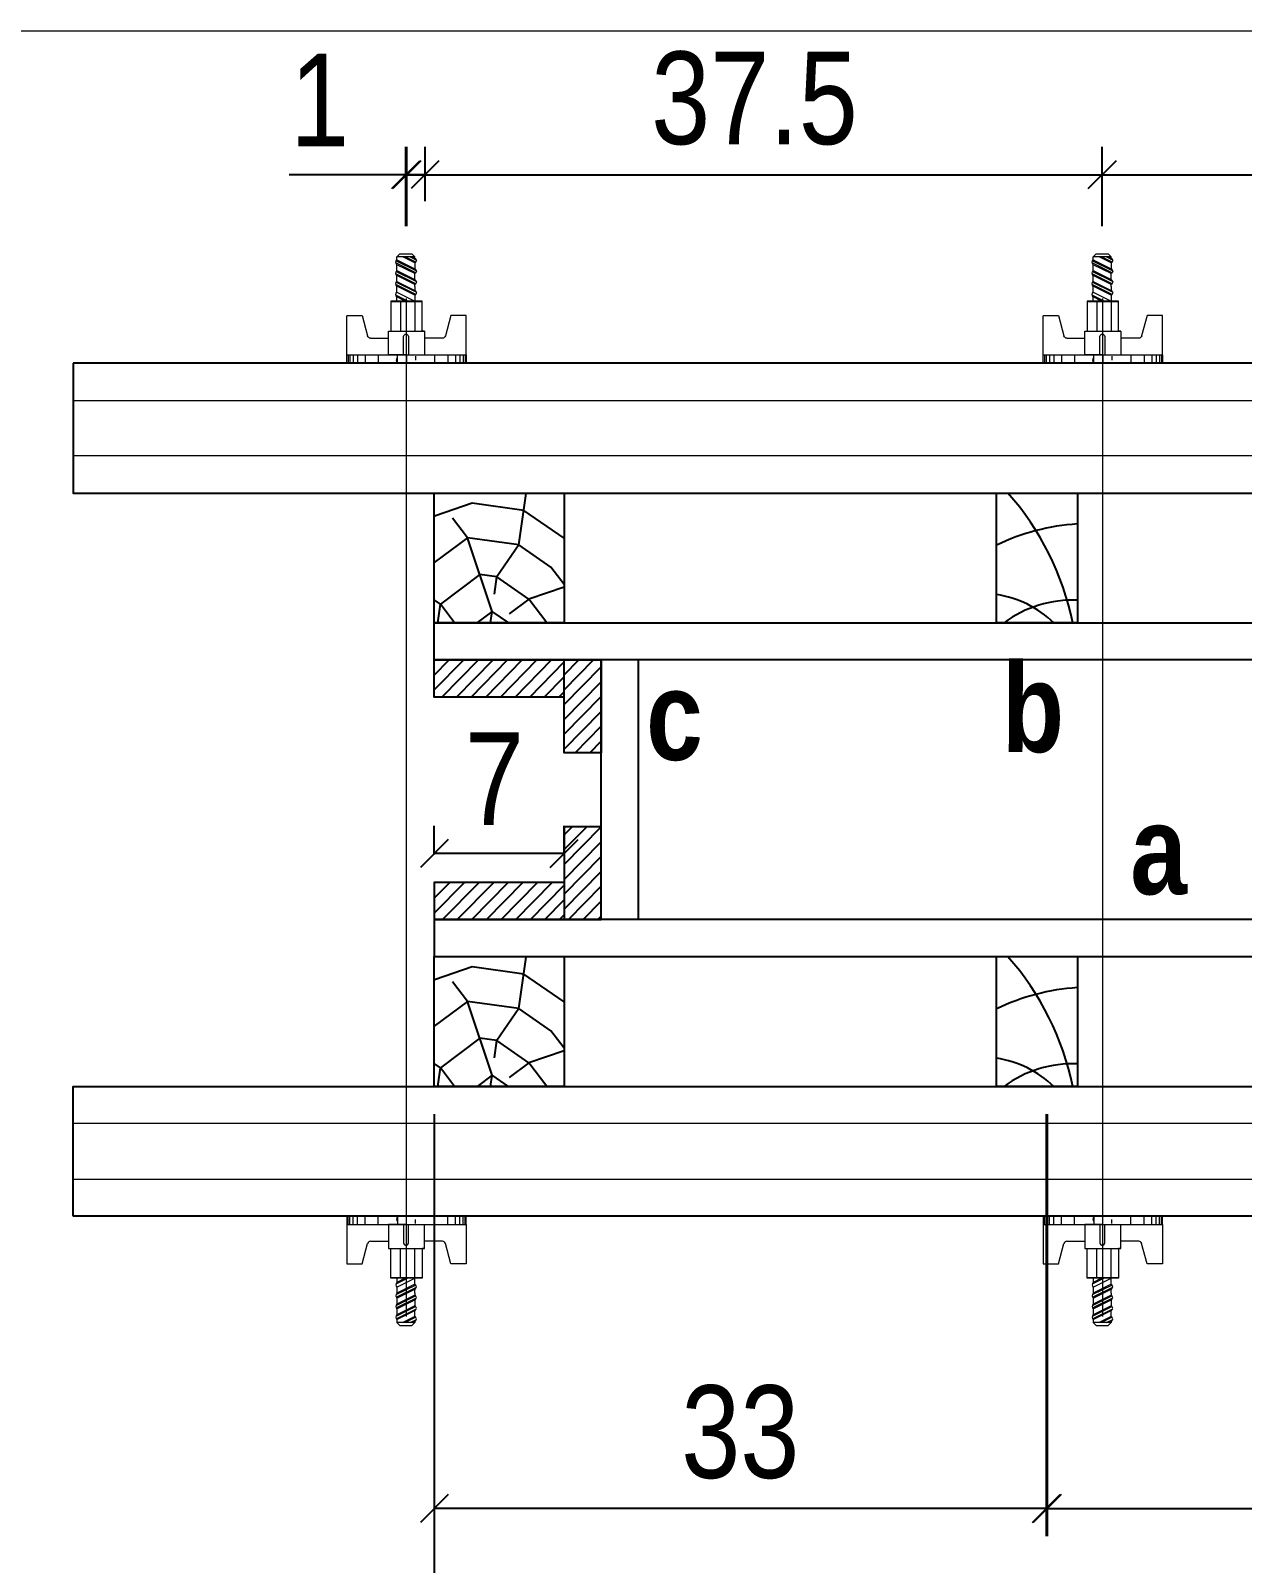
# Model space of a CAD drawing. Extents: x 2296 to 12463, y 760 to 16806.
# Drawn here: x 4627.5 to 4758.2, y 13911.7 to 14077.1 of the extents above; entities that cross this region are included whole.
import ezdxf

# ---------------------------------------------------------------- set-up
doc = ezdxf.new("R2010")
doc.units = 0
for name, color, linetype in [('1-2 PONTALETE', 7, 'Continuous'), ('COTA', 241, 'Continuous'), ('GRAVATA', 2, 'Continuous'), ('NOMENCLATURA', 7, 'Continuous'), ('Painéis', 200, 'Continuous'), ('PONTALETE', 7, 'Continuous'), ('SARRAFO', 251, 'Continuous')]:
    doc.layers.add(name, color=color, linetype=linetype)
doc.layers.add('CARIMBO', color=255, linetype='Continuous', lineweight=9)
doc.layers.add('Hachura', color=251, linetype='Continuous', lineweight=9)
doc.styles.add('COTA TECNICA 2X', font='techl___.ttf', dxfattribs={"height": 10})
doc.styles.add('ROMANC', font='techb___.ttf', dxfattribs={"height": 2.5})
doc.dimstyles.new('SECAO PILAR', dxfattribs={"dimtxt": 10, "dimasz": 3, "dimexe": 3, "dimexo": 3, "dimgap": 3, "dimtad": 1, "dimdec": 1, "dimlfac": 0.5, "dimzin": 12, "dimdsep": 46, "dimtxsty": 'COTA TECNICA 2X', "dimblk1": 'OBLIQUE', "dimblk2": 'OBLIQUE', "dimsah": 1, "dimcen": 0.9, "dimclrd": 256, "dimclre": 256, "dimclrt": 256, "dimadec": 1, "dimazin": 3, "dimtfac": 1, "dimtdec": 1, "dimtmove": 0, "dimatfit": 3, "dimfxl": 1, "dimtolj": 1, "dimtzin": 12, "dimarcsym": 0})
pattern_1 = [(45.5, (-92170.5329, -19680.3702), (-0.802406755, 0.788522922), [])]

# ---------------------------------------------------------------- blocks, each defined once
blk = doc.blocks.new('_Oblique')
at = {"color": 0, "linetype": 'ByBlock', "lineweight": -2}
blk.add_line((-0.5, -0.5), (0.5, 0.5), dxfattribs=at)
blk = doc.blocks.new('*D1577')
at = {"layer": 'COTA', "lineweight": -2, "transparency": 16777216}
for p, q in [((4671.04, 13960.16), (4671.04, 13882.87)), ((4803.07, 13960.16), (4803.07, 13882.87)), ((4671.04, 13885.87), (4803.07, 13885.87))]:
    blk.add_line(p, q, dxfattribs=at)
at = {"layer": 'Defpoints', "color": 0, "transparency": 16777216}
for p in [(4671.04, 13963.16), (4803.07, 13963.16), (4803.07, 13885.87)]:
    blk.add_point(p, dxfattribs=at)
at = {"layer": 'COTA', "lineweight": -2, "transparency": 16777216, "xscale": 3, "yscale": 3, "zscale": 3, "rotation": 180}
blk.add_blockref('_Oblique', (4671.04, 13885.87), dxfattribs=at)
at = {"layer": 'COTA', "lineweight": -2, "transparency": 16777216, "xscale": 3, "yscale": 3, "zscale": 3}
blk.add_blockref('_Oblique', (4803.07, 13885.87), dxfattribs=at)
at = {"layer": 'COTA', "transparency": 16777216, "insert": (4737.06, 13893.97), "char_height": 10, "attachment_point": 5, "style": 'COTA TECNICA 2X'}
blk.add_mtext('\\A1;66 - PAINEL', dxfattribs=at)
blk = doc.blocks.new('*D1578')
at = {"layer": 'COTA', "lineweight": -2, "transparency": 16777216}
for p, q in [((4667.97, 14055.98), (4667.97, 14064.53)), ((4670.04, 14058.69), (4670.04, 14064.53)), ((4667.97, 14061.53), (4655.38, 14061.53)), ((4670.04, 14061.53), (4667.97, 14061.53)), ((4670.04, 14061.53), (4673.04, 14061.53))]:
    blk.add_line(p, q, dxfattribs=at)
at = {"layer": 'Defpoints', "color": 0, "transparency": 16777216}
for p in [(4667.97, 14061.53), (4670.04, 14055.69), (4667.97, 14052.98)]:
    blk.add_point(p, dxfattribs=at)
at = {"layer": 'COTA', "lineweight": -2, "transparency": 16777216, "xscale": 3, "yscale": 3, "zscale": 3}
blk.add_blockref('_Oblique', (4667.97, 14061.53), dxfattribs=at)
at = {"layer": 'COTA', "lineweight": -2, "transparency": 16777216, "xscale": 3, "yscale": 3, "zscale": 3, "rotation": 180}
blk.add_blockref('_Oblique', (4670.04, 14061.53), dxfattribs=at)
at = {"layer": 'COTA', "transparency": 16777216, "insert": (4658.68, 14069.59), "char_height": 10, "attachment_point": 5, "style": 'COTA TECNICA 2X'}
blk.add_mtext('\\A1;1', dxfattribs=at)
blk = doc.blocks.new('C')
at = {"layer": 'Hachura', "color": 0}
for p, q in [((0.461, 3.155), (-0.003, 3.155)), ((0.461, 3.05), (-0.003, 3.05)), ((0.461, 2.881), (-0.003, 2.881)), ((0.461, 2.65), (-0.003, 2.65)), ((0, 3.224), (0, -3.224)), ((0.451, 3.224), (0, 3.224)), ((0, 2.747), (0, -1.16)), ((0.451, -3.225), (0.451, 3.224)), ((0.451, 3.224), (2.58, 3.224)), ((2.58, 3.224), (2.58, 2.385)), ((0.461, 2.228), (-0.003, 2.228)), ((1.354, 1.939), (1.354, 0.965)), ((2.58, 2.385), (1.475, 2.094)), ((0.461, 1.512), (0, 1.512)), ((1.741, 0.966), (0.451, 0.966)), ((1.741, -0.968), (1.741, 0.966)), ((1.741, 0.966), (1.741, 0.838)), ((1.741, 0.966), (1.741, 0.838)), ((1.741, 0.838), (3.354, 0.838)), ((3.32, 0.838), (3.32, -0.839)), ((3.354, 0.838), (3.354, -0.839)), ((0.388, 0.487), (0.172, 0.487)), ((1.451, 0.101), (0.451, 0.101)), ((3.354, 0.451), (1.741, 0.451)), ((3.676, 0.451), (3.354, 0.451)), ((3.837, -0.517), (3.354, 0.451)), ((3.354, 0.064), (3.67, -0.57)), ((3.676, 0.451), (4.16, -0.517)), ((3.716, 0.5), (4.251, -0.57)), ((4.371, -0.553), (3.83, 0.53)), ((4.151, 0.451), (3.934, 0.451)), ((4.418, -0.517), (3.934, 0.451)), ((4.151, 0.451), (4.256, 0.451)), ((4.256, 0.451), (4.74, -0.517)), ((4.296, 0.5), (4.831, -0.57)), ((4.952, -0.553), (4.41, 0.53)), ((4.514, 0.451), (4.837, 0.451)), ((4.998, -0.517), (4.514, 0.451)), ((4.837, 0.451), (5.321, -0.517)), ((4.876, 0.5), (5.412, -0.57)), ((5.532, -0.553), (4.991, 0.53)), ((5.579, -0.517), (5.095, 0.451)), ((5.417, 0.451), (5.095, 0.451)), ((5.579, -0.517), (5.095, 0.451)), ((5.417, 0.451), (5.74, -0.194)), ((5.457, 0.5), (5.74, -0.065)), ((5.74, 0.193), (5.571, 0.53)), ((5.74, 0.322), (5.675, 0.451)), ((5.675, 0.451), (5.74, 0.451)), ((5.739, 0.45), (5.9, 0.288)), ((5.739, 0.45), (5.739, -0.518)), ((5.9, -0.356), (5.9, 0.288)), ((0.451, -0.004), (0, -0.004)), ((0.075, -0.481), (0.292, -0.481)), ((0.292, -0.481), (0.397, -0.481)), ((0.451, -0.001), (0.451, -0.968)), ((0.451, -0.157), (1.451, -0.157)), ((0.451, -0.646), (0.451, -0.323)), ((0.451, -3.225), (0.451, -0.646)), ((3.354, -0.323), (1.741, -0.323)), ((3.354, -0.065), (3.579, -0.517)), ((3.354, -0.517), (3.579, -0.517)), ((3.837, -0.517), (4.16, -0.517)), ((4.418, -0.517), (4.74, -0.517)), ((4.634, -0.517), (4.74, -0.517)), ((4.998, -0.517), (5.321, -0.517)), ((5.579, -0.517), (5.74, -0.517)), ((5.739, -0.518), (5.9, -0.356)), ((5.739, -0.518), (5.739, -0.518)), ((0.461, -1.521), (-0.003, -1.521)), ((0.451, -0.968), (1.741, -0.968)), ((1.354, -1.94), (1.354, -0.968)), ((3.354, -0.839), (1.741, -0.839)), ((0.461, -2.228), (-0.003, -2.228)), ((2.58, -2.387), (1.475, -2.096)), ((2.58, -3.225), (2.58, -2.387)), ((0.461, -2.65), (-0.003, -2.65)), ((0.461, -2.881), (-0.003, -2.881)), ((0.461, -3.05), (-0.003, -3.05)), ((0.461, -3.155), (-0.003, -3.155)), ((0, -3.224), (2.568, -3.224))]:
    blk.add_line(p, q, dxfattribs=at)
for centre, radius, start, end in [((1.516, 1.939), 0.161, 104.74356, 180), ((1.445, -0.028), 0.129, 272.69497, 87.30503), ((3.805, 0.389), 0.143, 25.56881, 154.43119), ((4.385, 0.389), 0.143, 25.56881, 154.43119), ((4.966, 0.389), 0.143, 25.56881, 154.43119), ((5.546, 0.389), 0.143, 25.56881, 154.43119), ((0.166, -0.366), 0.174, 221.74404, 317.85924), ((3.708, -0.4), 0.174, 222.14076, 318.25596), ((4.289, -0.4), 0.174, 222.14076, 318.25596), ((4.869, -0.4), 0.174, 222.14076, 318.25596), ((5.45, -0.4), 0.174, 222.14076, 318.25596), ((5.61, -0.401), 0.174, 317.85924, 318.25596), ((1.516, -1.94), 0.161, 180, 255.25644)]:
    blk.add_arc(centre, radius, start, end, dxfattribs=at)
blk = doc.blocks.new('*D1580')
at = {"layer": 'COTA', "lineweight": -2, "transparency": 16777216}
for p, q in [((4671.04, 13960.16), (4671.04, 13914.62)), ((4737.06, 13960.16), (4737.06, 13914.62)), ((4737.06, 13917.62), (4671.04, 13917.62))]:
    blk.add_line(p, q, dxfattribs=at)
at = {"layer": 'Defpoints', "color": 0, "transparency": 16777216}
for p in [(4671.04, 13963.16), (4737.06, 13963.16), (4671.04, 13917.62)]:
    blk.add_point(p, dxfattribs=at)
at = {"layer": 'COTA', "lineweight": -2, "transparency": 16777216, "xscale": 3, "yscale": 3, "zscale": 3, "rotation": 180}
blk.add_blockref('_Oblique', (4671.04, 13917.62), dxfattribs=at)
at = {"layer": 'COTA', "lineweight": -2, "transparency": 16777216, "xscale": 3, "yscale": 3, "zscale": 3}
blk.add_blockref('_Oblique', (4737.06, 13917.62), dxfattribs=at)
at = {"layer": 'COTA', "transparency": 16777216, "insert": (4704.05, 13925.84), "char_height": 10, "attachment_point": 5, "style": 'COTA TECNICA 2X'}
blk.add_mtext('\\A1;33', dxfattribs=at)
blk = doc.blocks.new('*D1591')
at = {"layer": 'COTA', "lineweight": -2, "transparency": 16777216}
for p, q in [((4668.07, 14055.98), (4668.07, 14064.53)), ((4743.09, 14055.98), (4743.09, 14064.53)), ((4668.07, 14061.53), (4743.09, 14061.53))]:
    blk.add_line(p, q, dxfattribs=at)
at = {"layer": 'Defpoints', "color": 0, "transparency": 16777216}
for p in [(4743.09, 14061.53), (4668.07, 14052.98), (4743.09, 14052.98)]:
    blk.add_point(p, dxfattribs=at)
at = {"layer": 'COTA', "lineweight": -2, "transparency": 16777216, "xscale": 3, "yscale": 3, "zscale": 3, "rotation": 180}
blk.add_blockref('_Oblique', (4668.07, 14061.53), dxfattribs=at)
at = {"layer": 'COTA', "lineweight": -2, "transparency": 16777216, "xscale": 3, "yscale": 3, "zscale": 3}
blk.add_blockref('_Oblique', (4743.09, 14061.53), dxfattribs=at)
at = {"layer": 'COTA', "transparency": 16777216, "insert": (4705.58, 14069.75), "char_height": 10, "attachment_point": 5, "style": 'COTA TECNICA 2X'}
blk.add_mtext('\\A1;37.5', dxfattribs=at)
blk = doc.blocks.new('*D1592')
at = {"layer": 'COTA', "lineweight": -2, "transparency": 16777216}
for p, q in [((4743.09, 14055.98), (4743.09, 14064.53)), ((4806.07, 14055.84), (4806.07, 14064.53)), ((4743.09, 14061.53), (4806.07, 14061.53))]:
    blk.add_line(p, q, dxfattribs=at)
at = {"layer": 'Defpoints', "color": 0, "transparency": 16777216}
for p in [(4806.07, 14061.53), (4743.09, 14052.98), (4806.07, 14052.84)]:
    blk.add_point(p, dxfattribs=at)
at = {"layer": 'COTA', "lineweight": -2, "transparency": 16777216, "xscale": 3, "yscale": 3, "zscale": 3, "rotation": 180}
blk.add_blockref('_Oblique', (4743.09, 14061.53), dxfattribs=at)
at = {"layer": 'COTA', "lineweight": -2, "transparency": 16777216, "xscale": 3, "yscale": 3, "zscale": 3}
blk.add_blockref('_Oblique', (4806.07, 14061.53), dxfattribs=at)
at = {"layer": 'COTA', "transparency": 16777216, "insert": (4774.58, 14069.75), "char_height": 10, "attachment_point": 5, "style": 'COTA TECNICA 2X'}
blk.add_mtext('\\A1;31.5', dxfattribs=at)
blk = doc.blocks.new('*D1581')
at = {"layer": 'COTA', "lineweight": -2, "transparency": 16777216}
for p, q in [((4737.16, 13960.16), (4737.16, 13914.62)), ((4803.07, 13960.16), (4803.07, 13914.62)), ((4737.16, 13917.62), (4803.07, 13917.62))]:
    blk.add_line(p, q, dxfattribs=at)
at = {"layer": 'Defpoints', "color": 0, "transparency": 16777216}
for p in [(4737.16, 13963.16), (4803.07, 13963.16), (4803.07, 13917.62)]:
    blk.add_point(p, dxfattribs=at)
at = {"layer": 'COTA', "lineweight": -2, "transparency": 16777216, "xscale": 3, "yscale": 3, "zscale": 3, "rotation": 180}
blk.add_blockref('_Oblique', (4737.16, 13917.62), dxfattribs=at)
at = {"layer": 'COTA', "lineweight": -2, "transparency": 16777216, "xscale": 3, "yscale": 3, "zscale": 3}
blk.add_blockref('_Oblique', (4803.07, 13917.62), dxfattribs=at)
at = {"layer": 'COTA', "transparency": 16777216, "insert": (4770.11, 13925.84), "char_height": 10, "attachment_point": 5, "style": 'COTA TECNICA 2X'}
blk.add_mtext('\\A1;33', dxfattribs=at)
blk = doc.blocks.new('*D1583')
at = {"layer": 'COTA', "lineweight": -2, "transparency": 16777216}
for p, q in [((4671.04, 13988.17), (4671.04, 13991.29)), ((4685.05, 13988.17), (4685.05, 13991.29)), ((4685.05, 13988.29), (4671.04, 13988.29))]:
    blk.add_line(p, q, dxfattribs=at)
at = {"layer": 'Defpoints', "color": 0, "transparency": 16777216}
for p in [(4671.04, 13988.29), (4671.04, 13985.17), (4685.05, 13985.17)]:
    blk.add_point(p, dxfattribs=at)
at = {"layer": 'COTA', "lineweight": -2, "transparency": 16777216, "xscale": 3, "yscale": 3, "zscale": 3, "rotation": 180}
blk.add_blockref('_Oblique', (4671.04, 13988.29), dxfattribs=at)
at = {"layer": 'COTA', "lineweight": -2, "transparency": 16777216, "xscale": 3, "yscale": 3, "zscale": 3}
blk.add_blockref('_Oblique', (4685.05, 13988.29), dxfattribs=at)
at = {"layer": 'COTA', "transparency": 16777216, "insert": (4677.54, 13996.36), "char_height": 10, "attachment_point": 5, "style": 'COTA TECNICA 2X'}
blk.add_mtext('\\A1;7', dxfattribs=at)

msp = doc.modelspace()

# ---------------------------------------------------------------- hatches: boundary and pattern name
at = {"layer": 'PONTALETE'}
h = msp.add_hatch(dxfattribs=at)
h.set_pattern_fill('TRONCO', color=1, scale=37.5, angle=82, style=0, pattern_type=2)
h.set_pattern_definition([(82, (-6963.44, 15375.83), (-31.91606, 42.35404), [11.25, -26.25]), (82, (-6965.295, 15376.09), (-31.91606, 42.35404), [11.25, -26.25]), (82, (-6968.748, 15378.47), (-31.91606, 42.35404), [7.5, -30]), (82, (-6972.2, 15380.847), (-31.91606, 42.35404), [5.625, -31.875]), (82, (-6975.914, 15381.37), (-31.91606, 42.35404), [3.75, -33.75]), (82, (-6980.93, 15372.607), (-31.91606, 42.35404), [1.875, -9.375, 1.875, -24.375]), (82, (-6982.006, 15378.44), (-31.91606, 42.35404), [1.875, -15, 5.625, -15]), (82, (-6982.82, 15386.126), (-31.91606, 42.35404), [1.875, -1.875, 1.875, -31.875]), (82, (-6984.936, 15384.53), (-31.91606, 42.35404), [1.875, -35.625]), (82, (-6988.91, 15383.196), (-31.91606, 42.35404), [5.625, -31.875]), (82, (-6992.624, 15383.717), (-31.91606, 42.35404), [7.5, -30]), (82, (-6996.6, 15382.383), (-31.91606, 42.35404), [9.375, -11.25, 1.875, -15]), (172, (-6976.405, 15364.397), (-42.35404, -31.91606), [1.875, -3.75, 9.375, -22.5]), (172, (-6979.858, 15366.776), (-42.35404, -31.91606), [1.875, -1.875, 5.625, -28.125]), (172, (-6994.45, 15370.72), (-42.35404, -31.91606), [3.75, -33.75]), (172, (-6979.336, 15370.49), (-42.35404, -31.91606), [7.5, -11.25, 1.875, -16.875]), (172, (-6999.5, 15375.217), (-42.35404, -31.91606), [1.875, -35.625]), (172, (-6980.67, 15374.464), (-42.35404, -31.91606), [5.625, -31.875]), (172, (-6982.006, 15378.44), (-42.35404, -31.91606), [3.75, -33.75]), (172, (-6981.484, 15382.15), (-42.35404, -31.91606), [1.875, -5.625, 5.625, -24.375]), (172, (-6983.08, 15384.27), (-42.35404, -31.91606), [1.875, -35.625]), (172, (-6975.39, 15385.082), (-42.35404, -31.91606), [5.25, -32.25]), (172, (-6967.704, 15385.895), (-42.35404, -31.91606), [3.75, -33.75]), (172, (-6982.036, 15391.696), (-42.35404, -31.91606), [1.875, -35.625]), (172, (-6979.657, 15395.15), (-42.35404, -31.91606), [5.625, -31.875]), (172, (-6979.135, 15398.863), (-42.35404, -31.91606), [5.625, -31.875]), (127, (-6965.064, 15391.205), (-37.13505, 5.21899), [2.651625, -2.651625, 2.651625, -45.078134]), (127, (-6975.392, 15385.082), (-37.13505, 5.21899), [5.30325, -47.72976]), (127, (-6996.047, 15372.838), (-37.13505, 5.21899), [5.30325, -47.72976]), (127, (-6985.72, 15378.96), (-37.13505, 5.21899), [5.30325, -47.72976]), (127, (-6978.03, 15379.773), (-37.13505, 5.21899), [5.30325, -47.72976]), (127, (-6969.039, 15389.87), (-37.13505, 5.21899), [5.30325, -47.72976]), (127, (-6971.417, 15386.417), (-37.13505, 5.21899), [7.95495, -45.07806]), (127, (-6989.694, 15377.625), (-37.13505, 5.21899), [2.65162, -50.38138]), (127, (-6993.668, 15376.29), (-37.13505, 5.21899), [2.65162, -50.38138]), (127, (-6991.58, 15391.144), (-37.13505, 5.21899), [2.65162, -50.38138]), (127, (-6975.1, 15373.68), (-37.13505, 5.21899), [2.65162, -50.38138]), (127, (-6985.227, 15395.932), (-37.13505, 5.21899), [2.65162, -50.38138]), (127, (-6983.34, 15382.413), (-37.13505, 5.21899), [2.65162, -50.38138]), (127, (-6986.532, 15386.648), (-37.13505, 5.21899), [2.65162, -50.38138]), (217, (-6979.366, 15383.748), (-5.21899, -37.13505), [2.651625, -2.651625, 7.95495, -39.77481]), (217, (-6978.583, 15389.318), (-5.21899, -37.13505), [2.65162, -50.38138]), (217, (-6965.586, 15387.49), (-5.21899, -37.13505), [2.65162, -50.38138]), (217, (-6975.914, 15381.37), (-5.21899, -37.13505), [2.65162, -50.38138]), (217, (-6982.558, 15387.983), (-5.21899, -37.13505), [2.65162, -50.38138]), (217, (-6974.58, 15377.394), (-5.21899, -37.13505), [2.65162, -50.38138]), (217, (-6972.49, 15392.249), (-5.21899, -37.13505), [2.65162, -50.38138]), (217, (-6965.004, 15364.688), (-5.21899, -37.13505), [2.65162, -50.38138]), (217, (-6966.6, 15366.806), (-5.21899, -37.13505), [5.30325, -47.72976]), (217, (-6968.196, 15368.924), (-5.21899, -37.13505), [5.30325, -47.72976]), (217, (-6967.674, 15372.637), (-5.21899, -37.13505), [5.30325, -47.72976]), (217, (-6971.126, 15375.016), (-5.21899, -37.13505), [5.30325, -47.72976]), (217, (-6983.893, 15391.957), (-5.21899, -37.13505), [5.30325, -47.72976]), (217, (-6964.28, 15396.775), (-5.21899, -37.13505), [5.30325, -47.72976]), (217, (-6993.728, 15402.807), (-5.21899, -37.13505), [5.30325, -47.72976]), (217, (-6990.015, 15402.285), (-5.21899, -37.13505), [5.30325, -47.72976]), (217, (-6988.68, 15398.31), (-5.21899, -37.13505), [5.30325, -47.72976]), (217, (-6992.333, 15372.316), (-5.21899, -37.13505), [7.95495, -45.07806]), (217, (-6985.227, 15395.932), (-5.21899, -37.13505), [7.95495, -45.07806]), (108.56505, (-6999.238, 15377.073), (5.218991, 37.135053), [4.1925, -79.66005]), (108.56505, (-6980.671, 15374.464), (5.218991, 37.135053), [4.1925, -79.66005]), (108.56505, (-6991.29, 15379.743), (5.218991, 37.135053), [4.1925, -79.66005]), (108.56505, (-6963.73, 15387.23), (5.218991, 37.135053), [4.1925, -79.66005]), (108.56505, (-6967.704, 15385.895), (5.218991, 37.135053), [4.1925, -79.66005]), (108.56505, (-6976.696, 15375.799), (5.218991, 37.135053), [4.1925, -79.66005]), (108.56505, (-6995.264, 15378.408), (5.218991, 37.135053), [4.1925, -79.66005]), (108.56505, (-6982.558, 15387.983), (5.218991, 37.135053), [8.385, -75.46755]), (145.43495, (-6988.128, 15388.766), (-37.135053, 5.218991), [4.1925, -79.66005]), (145.43495, (-6976.205, 15392.77), (-37.135053, 5.218991), [4.1925, -79.66005]), (145.43495, (-6986.241, 15375.247), (-37.135053, 5.218991), [4.1925, -79.66005]), (145.43495, (-6989.142, 15368.08), (-37.135053, 5.218991), [4.1925, -79.66005]), (145.43495, (-6978.583, 15389.318), (-37.135053, 5.218991), [4.1925, -79.66005]), (145.43495, (-6979.105, 15385.604), (-37.135053, 5.218991), [4.1925, -79.66005]), (145.43495, (-6986.763, 15371.533), (-37.135053, 5.218991), [8.385, -75.46755]), (145.43495, (-6969.852, 15397.558), (-37.135053, 5.218991), [8.385, -75.46755]), (145.43495, (-6972.23, 15394.105), (-37.135053, 5.218991), [8.385, -75.46755]), (198.56505, (-6970.835, 15363.614), (-37.135053, 5.218991), [4.1925, -79.66005]), (198.56505, (-6991.26, 15366.485), (-37.135053, 5.218991), [4.1925, -79.66005]), (198.56505, (-6964.221, 15370.259), (-37.135053, 5.218991), [4.1925, -79.66005]), (198.56505, (-6998.165, 15371.242), (-37.135053, 5.218991), [4.1925, -79.66005]), (198.56505, (-6975.362, 15371.824), (-37.135053, 5.218991), [4.1925, -79.66005]), (198.56505, (-6978.031, 15379.773), (-37.135053, 5.218991), [4.1925, -79.66005]), (198.56505, (-6984.936, 15384.53), (-37.135053, 5.218991), [4.1925, -79.66005]), (198.56505, (-6972.431, 15365.732), (-37.135057, 5.219004), [4.1925, -79.66005]), (198.56505, (-6976.696, 15375.799), (-37.135053, 5.218991), [4.1925, -79.66005]), (198.56505, (-6971.417, 15386.417), (-37.135053, 5.218991), [4.1925, -79.66005]), (198.56505, (-6974.609, 15390.653), (-37.135053, 5.218991), [4.1925, -79.66005]), (198.56505, (-6984.706, 15399.645), (-37.135053, 5.218991), [4.1925, -79.66005]), (198.56505, (-6999.76, 15373.36), (-37.135053, 5.218991), [4.1925, -79.66005]), (198.56505, (-6998.686, 15367.529), (-37.135053, 5.218991), [8.385, -75.46755]), (198.56505, (-6971.909, 15369.446), (-37.135053, 5.218991), [8.385, -75.46755]), (235.43495, (-6967.122, 15363.092), (-5.218991, -37.135053), [4.1925, -79.66005]), (235.43495, (-6960.829, 15394.396), (-5.218991, -37.135053), [4.1925, -79.66005]), (235.43495, (-6979.657, 15395.149), (-5.218991, -37.135053), [4.1925, -79.66005]), (235.43495, (-6968.748, 15378.468), (-5.218991, -37.135053), [4.1925, -79.66005]), (235.43495, (-6965.295, 15376.09), (-5.218991, -37.135053), [4.1925, -79.66005]), (235.43495, (-6972.2, 15380.847), (-5.218991, -37.135053), [4.1925, -79.66005]), (235.43495, (-6992.915, 15395.119), (-5.218991, -37.135053), [4.1925, -79.66005]), (235.43495, (-6994.25, 15399.093), (-5.218991, -37.135053), [8.385, -75.46755])])
h.paths.add_polyline_path([(4671.04, 14013.18), (4685.04, 14013.18), (4685.04, 14027.18), (4671.04, 14027.18)])
h = msp.add_hatch(dxfattribs=at)
h.set_pattern_fill('TRONCO', color=1, scale=37.5, angle=82, style=0, pattern_type=2)
h.set_pattern_definition([(82, (-6963.44, 15325.8), (-31.91606, 42.35404), [11.25, -26.25]), (82, (-6965.295, 15326.06), (-31.91606, 42.35404), [11.25, -26.25]), (82, (-6968.748, 15328.44), (-31.91606, 42.35404), [7.5, -30]), (82, (-6972.2, 15330.82), (-31.91606, 42.35404), [5.625, -31.875]), (82, (-6975.914, 15331.34), (-31.91606, 42.35404), [3.75, -33.75]), (82, (-6980.93, 15322.58), (-31.91606, 42.35404), [1.875, -9.375, 1.875, -24.375]), (82, (-6982.006, 15328.41), (-31.91606, 42.35404), [1.875, -15, 5.625, -15]), (82, (-6982.82, 15336.098), (-31.91606, 42.35404), [1.875, -1.875, 1.875, -31.875]), (82, (-6984.936, 15334.502), (-31.91606, 42.35404), [1.875, -35.625]), (82, (-6988.91, 15333.167), (-31.91606, 42.35404), [5.625, -31.875]), (82, (-6992.624, 15333.69), (-31.91606, 42.35404), [7.5, -30]), (82, (-6996.6, 15332.354), (-31.91606, 42.35404), [9.375, -11.25, 1.875, -15]), (172, (-6976.405, 15314.37), (-42.35404, -31.91606), [1.875, -3.75, 9.375, -22.5]), (172, (-6979.858, 15316.748), (-42.35404, -31.91606), [1.875, -1.875, 5.625, -28.125]), (172, (-6994.45, 15320.692), (-42.35404, -31.91606), [3.75, -33.75]), (172, (-6979.336, 15320.46), (-42.35404, -31.91606), [7.5, -11.25, 1.875, -16.875]), (172, (-6999.5, 15325.19), (-42.35404, -31.91606), [1.875, -35.625]), (172, (-6980.67, 15324.436), (-42.35404, -31.91606), [5.625, -31.875]), (172, (-6982.006, 15328.41), (-42.35404, -31.91606), [3.75, -33.75]), (172, (-6981.484, 15332.124), (-42.35404, -31.91606), [1.875, -5.625, 5.625, -24.375]), (172, (-6983.08, 15334.24), (-42.35404, -31.91606), [1.875, -35.625]), (172, (-6975.39, 15335.054), (-42.35404, -31.91606), [5.25, -32.25]), (172, (-6967.704, 15335.867), (-42.35404, -31.91606), [3.75, -33.75]), (172, (-6982.036, 15341.67), (-42.35404, -31.91606), [1.875, -35.625]), (172, (-6979.657, 15345.12), (-42.35404, -31.91606), [5.625, -31.875]), (172, (-6979.135, 15348.834), (-42.35404, -31.91606), [5.625, -31.875]), (127, (-6965.064, 15341.177), (-37.13505, 5.21899), [2.651625, -2.651625, 2.651625, -45.078134]), (127, (-6975.392, 15335.054), (-37.13505, 5.21899), [5.30325, -47.72976]), (127, (-6996.047, 15322.81), (-37.13505, 5.21899), [5.30325, -47.72976]), (127, (-6985.72, 15328.932), (-37.13505, 5.21899), [5.30325, -47.72976]), (127, (-6978.03, 15329.745), (-37.13505, 5.21899), [5.30325, -47.72976]), (127, (-6969.039, 15339.842), (-37.13505, 5.21899), [5.30325, -47.72976]), (127, (-6971.417, 15336.39), (-37.13505, 5.21899), [7.95495, -45.07806]), (127, (-6989.694, 15327.597), (-37.13505, 5.21899), [2.65162, -50.38138]), (127, (-6993.668, 15326.262), (-37.13505, 5.21899), [2.65162, -50.38138]), (127, (-6991.58, 15341.116), (-37.13505, 5.21899), [2.65162, -50.38138]), (127, (-6975.1, 15323.653), (-37.13505, 5.21899), [2.65162, -50.38138]), (127, (-6985.227, 15345.904), (-37.13505, 5.21899), [2.65162, -50.38138]), (127, (-6983.34, 15332.385), (-37.13505, 5.21899), [2.65162, -50.38138]), (127, (-6986.532, 15336.62), (-37.13505, 5.21899), [2.65162, -50.38138]), (217, (-6979.366, 15333.72), (-5.21899, -37.13505), [2.651625, -2.651625, 7.95495, -39.77481]), (217, (-6978.583, 15339.29), (-5.21899, -37.13505), [2.65162, -50.38138]), (217, (-6965.586, 15337.463), (-5.21899, -37.13505), [2.65162, -50.38138]), (217, (-6975.914, 15331.34), (-5.21899, -37.13505), [2.65162, -50.38138]), (217, (-6982.558, 15337.955), (-5.21899, -37.13505), [2.65162, -50.38138]), (217, (-6974.58, 15327.366), (-5.21899, -37.13505), [2.65162, -50.38138]), (217, (-6972.49, 15342.22), (-5.21899, -37.13505), [2.65162, -50.38138]), (217, (-6965.004, 15314.66), (-5.21899, -37.13505), [2.65162, -50.38138]), (217, (-6966.6, 15316.778), (-5.21899, -37.13505), [5.30325, -47.72976]), (217, (-6968.196, 15318.896), (-5.21899, -37.13505), [5.30325, -47.72976]), (217, (-6967.674, 15322.61), (-5.21899, -37.13505), [5.30325, -47.72976]), (217, (-6971.126, 15324.988), (-5.21899, -37.13505), [5.30325, -47.72976]), (217, (-6983.893, 15341.93), (-5.21899, -37.13505), [5.30325, -47.72976]), (217, (-6964.28, 15346.747), (-5.21899, -37.13505), [5.30325, -47.72976]), (217, (-6993.728, 15352.78), (-5.21899, -37.13505), [5.30325, -47.72976]), (217, (-6990.015, 15352.257), (-5.21899, -37.13505), [5.30325, -47.72976]), (217, (-6988.68, 15348.282), (-5.21899, -37.13505), [5.30325, -47.72976]), (217, (-6992.333, 15322.288), (-5.21899, -37.13505), [7.95495, -45.07806]), (217, (-6985.227, 15345.904), (-5.21899, -37.13505), [7.95495, -45.07806]), (108.56505, (-6999.238, 15327.045), (5.218991, 37.135053), [4.1925, -79.66005]), (108.56505, (-6980.671, 15324.436), (5.218991, 37.135053), [4.1925, -79.66005]), (108.56505, (-6991.29, 15329.715), (5.218991, 37.135053), [4.1925, -79.66005]), (108.56505, (-6963.73, 15337.202), (5.218991, 37.135053), [4.1925, -79.66005]), (108.56505, (-6967.704, 15335.867), (5.218991, 37.135053), [4.1925, -79.66005]), (108.56505, (-6976.696, 15325.77), (5.218991, 37.135053), [4.1925, -79.66005]), (108.56505, (-6995.264, 15328.38), (5.218991, 37.135053), [4.1925, -79.66005]), (108.56505, (-6982.558, 15337.955), (5.218991, 37.135053), [8.385, -75.46755]), (145.43495, (-6988.128, 15338.738), (-37.135053, 5.218991), [4.1925, -79.66005]), (145.43495, (-6976.205, 15342.742), (-37.135053, 5.218991), [4.1925, -79.66005]), (145.43495, (-6986.241, 15325.219), (-37.135053, 5.218991), [4.1925, -79.66005]), (145.43495, (-6989.142, 15318.052), (-37.135053, 5.218991), [4.1925, -79.66005]), (145.43495, (-6978.583, 15339.29), (-37.135053, 5.218991), [4.1925, -79.66005]), (145.43495, (-6979.105, 15335.576), (-37.135053, 5.218991), [4.1925, -79.66005]), (145.43495, (-6986.763, 15321.505), (-37.135053, 5.218991), [8.385, -75.46755]), (145.43495, (-6969.852, 15347.53), (-37.135053, 5.218991), [8.385, -75.46755]), (145.43495, (-6972.23, 15344.077), (-37.135053, 5.218991), [8.385, -75.46755]), (198.56505, (-6970.835, 15313.586), (-37.135053, 5.218991), [4.1925, -79.66005]), (198.56505, (-6991.26, 15316.457), (-37.135053, 5.218991), [4.1925, -79.66005]), (198.56505, (-6964.221, 15320.23), (-37.135053, 5.218991), [4.1925, -79.66005]), (198.56505, (-6998.165, 15321.214), (-37.135053, 5.218991), [4.1925, -79.66005]), (198.56505, (-6975.362, 15321.796), (-37.135053, 5.218991), [4.1925, -79.66005]), (198.56505, (-6978.031, 15329.745), (-37.135053, 5.218991), [4.1925, -79.66005]), (198.56505, (-6984.936, 15334.502), (-37.135053, 5.218991), [4.1925, -79.66005]), (198.56505, (-6972.431, 15315.704), (-37.135057, 5.219004), [4.1925, -79.66005]), (198.56505, (-6976.696, 15325.77), (-37.135053, 5.218991), [4.1925, -79.66005]), (198.56505, (-6971.417, 15336.389), (-37.135053, 5.218991), [4.1925, -79.66005]), (198.56505, (-6974.609, 15340.625), (-37.135053, 5.218991), [4.1925, -79.66005]), (198.56505, (-6984.706, 15349.617), (-37.135053, 5.218991), [4.1925, -79.66005]), (198.56505, (-6999.76, 15323.332), (-37.135053, 5.218991), [4.1925, -79.66005]), (198.56505, (-6998.686, 15317.5), (-37.135053, 5.218991), [8.385, -75.46755]), (198.56505, (-6971.909, 15319.417), (-37.135053, 5.218991), [8.385, -75.46755]), (235.43495, (-6967.122, 15313.064), (-5.218991, -37.135053), [4.1925, -79.66005]), (235.43495, (-6960.829, 15344.368), (-5.218991, -37.135053), [4.1925, -79.66005]), (235.43495, (-6979.657, 15345.121), (-5.218991, -37.135053), [4.1925, -79.66005]), (235.43495, (-6968.748, 15328.44), (-5.218991, -37.135053), [4.1925, -79.66005]), (235.43495, (-6965.295, 15326.062), (-5.218991, -37.135053), [4.1925, -79.66005]), (235.43495, (-6972.2, 15330.819), (-5.218991, -37.135053), [4.1925, -79.66005]), (235.43495, (-6992.915, 15345.09), (-5.218991, -37.135053), [4.1925, -79.66005]), (235.43495, (-6994.25, 15349.065), (-5.218991, -37.135053), [8.385, -75.46755])])
h.paths.add_polyline_path([(4671.04, 13963.16), (4685.04, 13963.16), (4685.04, 13977.16), (4671.04, 13977.16)])
at = {"layer": 'SARRAFO'}
h = msp.add_hatch(dxfattribs=at)
h.set_pattern_fill('ANSI31', color=256, scale=9, angle=0.5, style=0)
h.set_pattern_definition(pattern_1)
h.paths.add_polyline_path([(4671.04, 14009.17), (4671.04, 14005.17), (4685.05, 14005.17), (4685.05, 14009.17)])
h = msp.add_hatch(dxfattribs=at)
h.set_pattern_fill('ANSI31', color=256, scale=9, angle=0.5, style=0)
h.set_pattern_definition([(45.5, (-110922.5832, -19734.4153), (-0.802406755, 0.788522922), [])])
h.paths.add_polyline_path([(4685.05, 13999.15), (4689.05, 13999.15), (4689.05, 14009.17), (4685.05, 14009.17)])
h = msp.add_hatch(dxfattribs=at)
h.set_pattern_fill('ANSI31', color=256, scale=9, angle=0.5, style=0)
h.set_pattern_definition([(45.5, (-110922.5832, -19732.4153), (-0.802406755, 0.788522922), [])])
h.paths.add_polyline_path([(4689.05, 13991.18), (4685.05, 13991.18), (4685.05, 13981.17), (4689.05, 13981.17)])
h = msp.add_hatch(dxfattribs=at)
h.set_pattern_fill('ANSI31', color=256, scale=9, angle=0.5, style=0)
h.set_pattern_definition(pattern_1)
h.paths.add_polyline_path([(4671.04, 13985.17), (4671.04, 13981.17), (4685.05, 13981.17), (4685.05, 13985.17)])

# ---------------------------------------------------------------- linework, layer by layer
at = {"layer": '1-2 PONTALETE', "color": 1}
for centre, radius, start, end in [((4741.87, 14000.57), 23.32, 93.5441, 115.9137), ((4729.83, 14004.65), 11.74, 46.6479, 80.9173), ((4739.88, 14003.31), 12.32, 87.4574, 126.7023), ((4741.87, 13950.54), 23.32, 93.5441, 115.9137), ((4729.83, 13954.62), 11.74, 46.6479, 80.9173), ((4739.88, 13953.28), 12.32, 87.4574, 126.7023)]:
    msp.add_arc(centre, radius, start, end, dxfattribs=at)
at = {"layer": 'CARIMBO', "color": 3}
msp.add_line((2295.89, 14077.07), (9625.18, 14077.07), dxfattribs=at)
at = {"layer": 'GRAVATA', "color": 1}
for points in [[(4632.08, 14041.18), (4632.08, 14027.18), (4842.43, 14027.18), (4842.43, 14041.18)], [(4632.08, 13949.16), (4632.08, 13963.16), (4842.43, 13963.16), (4842.43, 13949.16)]]:
    msp.add_lwpolyline(points, close=True, dxfattribs=at)
at = {"layer": 'Hachura'}
for p, q in [((4668.04, 13938.35), (4668.03, 14048.18)), ((4743.16, 13938.35), (4743.15, 14048.18)), ((4632.08, 14037.18), (4842.43, 14037.18)), ((4842.43, 14031.18), (4632.08, 14031.18)), ((4842.43, 13959.16), (4632.08, 13959.16)), ((4632.08, 13953.16), (4842.43, 13953.16))]:
    msp.add_line(p, q, dxfattribs=at)
at = {"layer": 'Painéis'}
for p, q in [((4689.05, 13981.17), (4689.05, 14009.17)), ((4693.05, 13981.17), (4693.05, 14009.17))]:
    msp.add_line(p, q, dxfattribs=at)
for points in [[(4803.07, 14013.18), (4803.07, 14009.17), (4671.04, 14009.17), (4671.04, 14013.18)], [(4803.07, 13977.16), (4803.07, 13981.17), (4671.04, 13981.17), (4671.04, 13977.16)]]:
    msp.add_lwpolyline(points, close=True, dxfattribs=at)
at = {"layer": 'PONTALETE', "color": 1}
for points in [[(4671.04, 14027.18), (4685.04, 14027.18), (4685.04, 14013.18), (4671.04, 14013.18)], [(4731.68, 14027.18), (4740.43, 14027.18), (4740.43, 14013.18), (4731.68, 14013.18)], [(4671.04, 13977.16), (4685.04, 13977.16), (4685.04, 13963.16), (4671.04, 13963.16)], [(4731.68, 13977.16), (4740.43, 13977.16), (4740.43, 13963.16), (4731.68, 13963.16)]]:
    msp.add_lwpolyline(points, close=True, dxfattribs=at)
for centre in [(4710.12, 14007.05), (4710.12, 13957.02)]:
    msp.add_arc(centre, 30.42, 11.6357, 41.4455, dxfattribs=at)
at = {"layer": 'SARRAFO'}
for points in [[(4685.05, 14005.17), (4671.04, 14005.17), (4671.04, 14009.17)], [(4671.04, 14009.17), (4689.05, 14009.17), (4689.05, 13999.15), (4685.05, 13999.15), (4685.05, 14009.17)], [(4671.04, 13981.17), (4689.05, 13981.17), (4689.05, 13991.18), (4685.05, 13991.18), (4685.05, 13981.17)], [(4685.05, 13985.17), (4671.04, 13985.17), (4671.04, 13981.17)]]:
    msp.add_lwpolyline(points, dxfattribs=at)

# ---------------------------------------------------------------- block references
at = {"layer": 'Hachura', "linetype": 'Continuous', "yscale": 2, "zscale": 2, "rotation": 270}
for p, xscale in [((4668.04, 14041.18), -2), ((4743.16, 14041.18), -2), ((4668.04, 13949.16), 2), ((4743.16, 13949.16), 2)]:
    msp.add_blockref('C', p, dxfattribs=dict(at, xscale=xscale))

# ---------------------------------------------------------------- texts
at = {"layer": 'NOMENCLATURA', "style": 'ROMANC'}
for s, p in [('b', (4732.26, 13999.23)), ('c', (4693.89, 13998.38)), ('a', (4746.12, 13983.89))]:
    msp.add_text(s, height=9.6, dxfattribs=at).set_placement(p)

# ---------------------------------------------------------------- dimensions: what is measured, and where the dimension line sits
at = {"layer": 'COTA'}
for base, p1, p2, picture, middle in [((4667.97, 14061.53), (4670.04, 14055.69), (4667.97, 14052.98), '*D1578', (4658.68, 14069.59)), ((4743.09, 14061.53), (4668.07, 14052.98), (4743.09, 14052.98), '*D1591', (4705.58, 14069.75)), ((4806.07, 14061.53), (4743.09, 14052.98), (4806.07, 14052.84), '*D1592', (4774.58, 14069.75)), ((4671.04, 13917.62), (4737.06, 13963.16), (4671.04, 13963.16), '*D1580', (4704.05, 13925.84)), ((4803.07, 13917.62), (4737.16, 13963.16), (4803.07, 13963.16), '*D1581', (4770.11, 13925.84))]:
    dim = msp.add_linear_dim(base=base, p1=p1, p2=p2, dimstyle='SECAO PILAR', dxfattribs=at)
    dim.commit()
    dim.dimension.update_dxf_attribs({"geometry": picture, "text_midpoint": middle})
dim = msp.add_linear_dim(base=(4671.04, 13988.29), p1=(4685.05, 13985.17), p2=(4671.04, 13985.17), angle=180, dimstyle='SECAO PILAR', dxfattribs=at)
dim.commit()
dim.dimension.update_dxf_attribs({"geometry": '*D1583', "text_midpoint": (4677.54, 13988.29), "dimtype": 161})
dim = msp.add_linear_dim(base=(4803.07, 13885.87), p1=(4671.04, 13963.16), p2=(4803.07, 13963.16), text='<> - PAINEL', dimstyle='SECAO PILAR', dxfattribs=at)
dim.commit()
dim.dimension.update_dxf_attribs({"geometry": '*D1577', "text_midpoint": (4737.06, 13893.97)})

doc.saveas('drawing.dxf')
